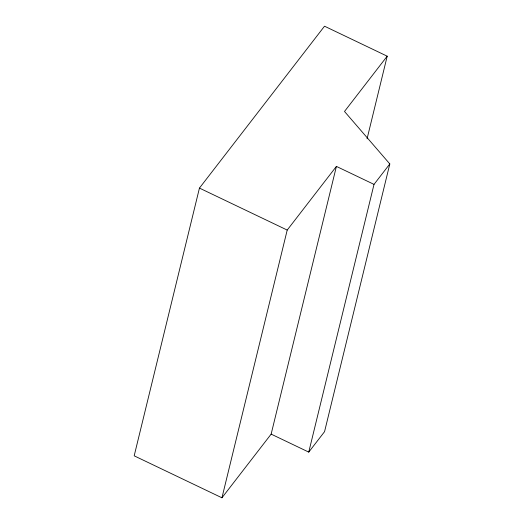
<?xml version="1.0" encoding="UTF-8"?>
<svg xmlns="http://www.w3.org/2000/svg" width="524" height="524" viewBox="0 0 524 524"><rect width="100%" height="100%" fill="white"/><g stroke="black" fill="none" stroke-linecap="round" stroke-linejoin="round"><path stroke-width="0.79" d="M199.448 188.09L134.183 455.821L221.947 497.8L271.144 434.121L336.408 166.396L374.018 184.383L389.817 163.94L344.497 111.468L387.203 56.186L324.52 26.2L199.448 188.09L287.211 230.069L336.408 166.396M221.947 497.8L287.211 230.069M367.062 138.808L387.203 56.186M271.144 434.121L308.754 452.114L374.018 184.383M389.817 163.94L324.553 431.665L308.754 452.114"/></g></svg>
